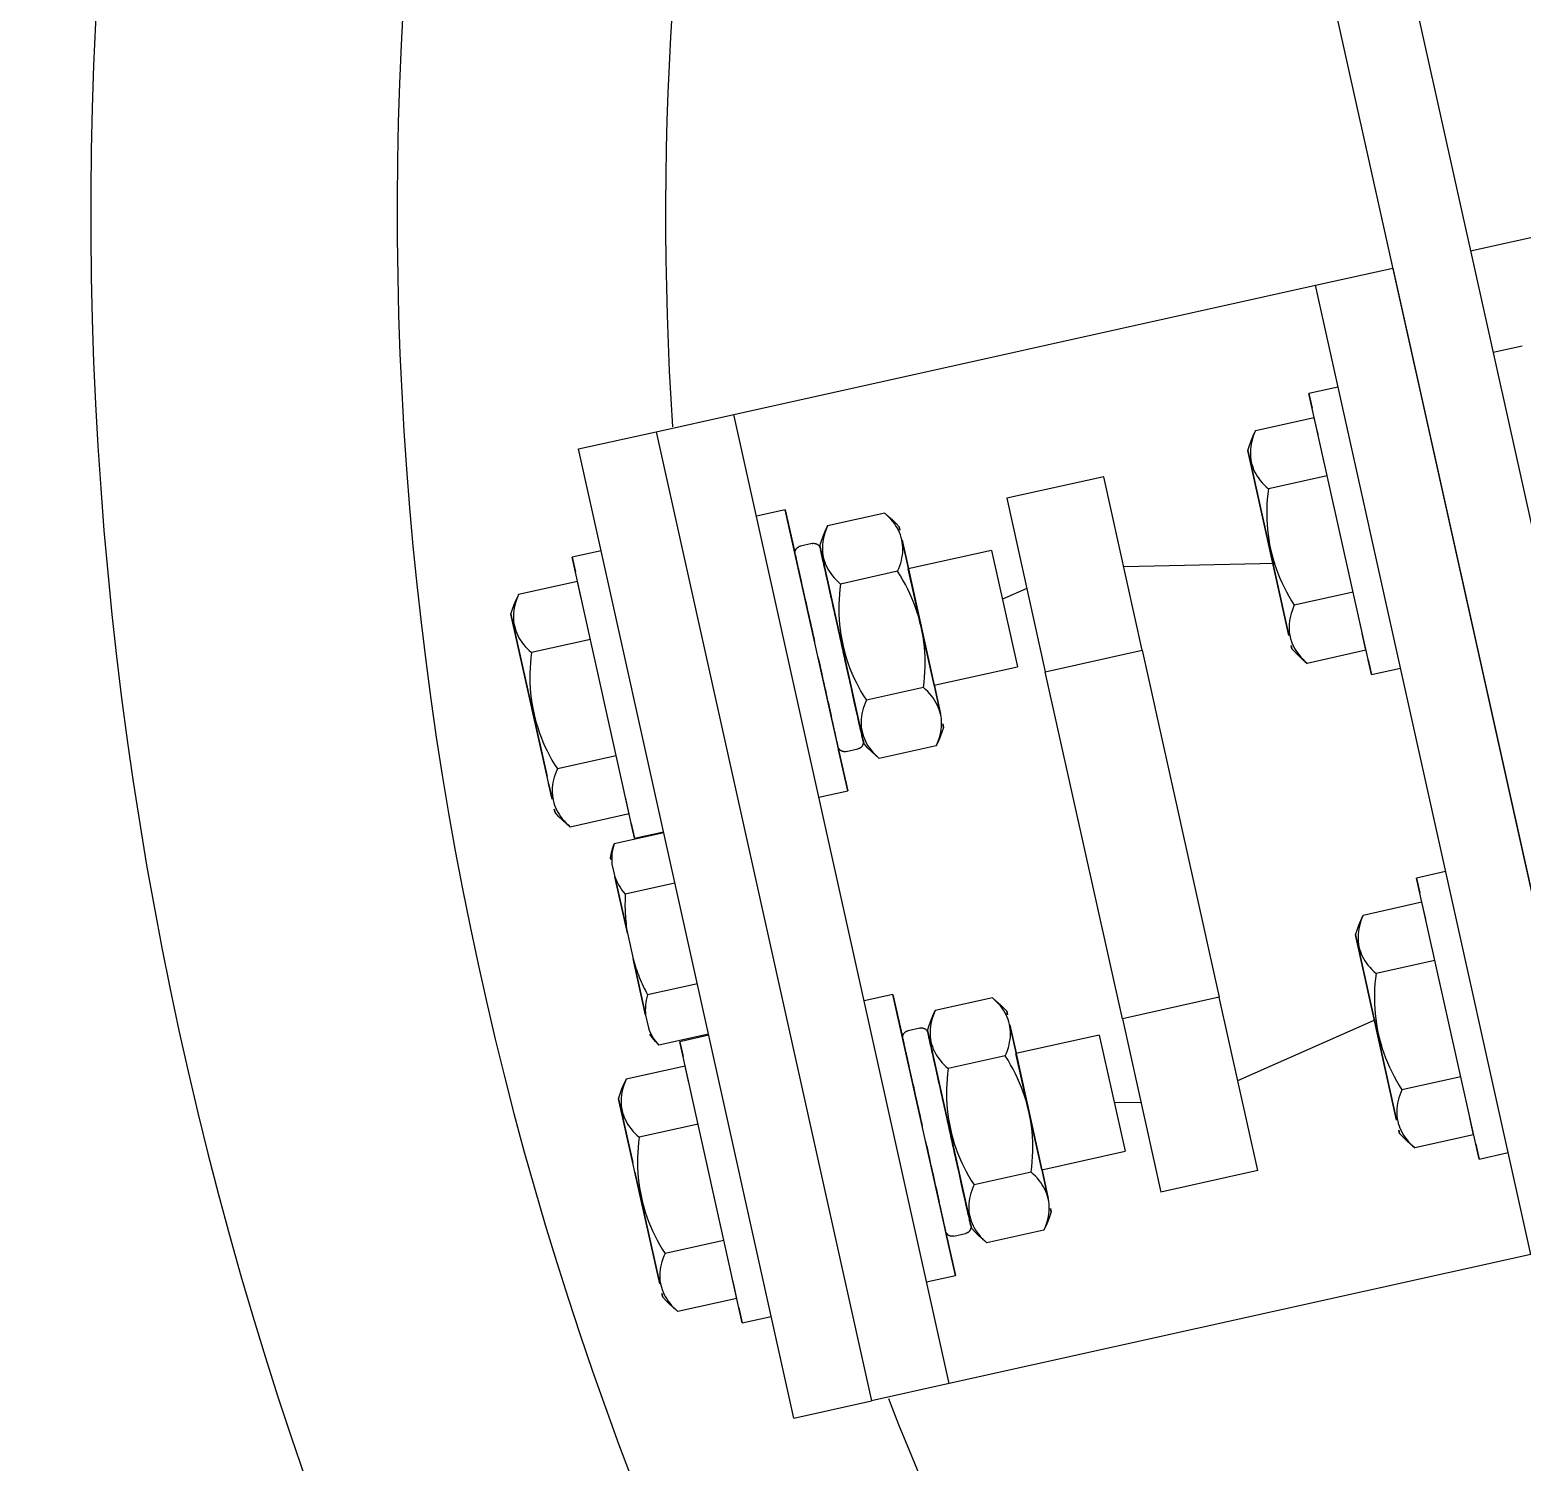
# Model space of a CAD drawing. Header units: millimetres. Extents: x -1534340 to 1713810, y -1348191 to 1114081.
# Drawn here: x 1308170.2 to 1308320.5, y -650463 to -650318.7 of the extents above; entities that cross this region are included whole.
import ezdxf

# ---------------------------------------------------------------- set-up
doc = ezdxf.new("R2010")
doc.units = ezdxf.units.MM
doc.header["$LTSCALE"] = 100
for name, color, linetype in [('ccu12-Manh', 8, 'Continuous'), ('KT-Kich thuoc', 9, 'Continuous'), ('SPE-MEP-Electric', 46, 'Continuous'), ('Xref_ST_MBDV Cot vach 30.7.2022$0$Xref_ST_MBDV Cot vach 30.7.2022|Xref_ST_MBDV Cot vach 30.7.2022|Xref_ST_MBDV Cot vach 30.7.2022|Xref_ST_MBDV Cot vach 30.7.2022|A-WALL-PATT', 251, 'Continuous')]:
    doc.layers.add(name, color=color, linetype=linetype)

# ---------------------------------------------------------------- blocks, each defined once
blk = doc.blocks.new('Xref_ST_MBDV Cot vach 30.7.2022$0$Tuong Vay01-flat-1')
at = {"layer": 'Xref_ST_MBDV Cot vach 30.7.2022$0$Xref_ST_MBDV Cot vach 30.7.2022|Xref_ST_MBDV Cot vach 30.7.2022|Xref_ST_MBDV Cot vach 30.7.2022|Xref_ST_MBDV Cot vach 30.7.2022|A-WALL-PATT'}
h = blk.add_hatch(dxfattribs=at)
h.set_pattern_fill('ACET-2D-VATLIEU04', color=256, scale=50, pattern_type=2)
h.set_pattern_definition([(50, (-11139561.84, -1407213.45), (-225.902474, 189.5546825), [37.5, -412.5]), (355, (-11139561.84, -1407213.45), (32.127212, 367.215716), [30, -330]), (100.4514, (-11139531.95, -1407216.06), (-341.231527, -62.944187), [31.870095, -350.571056]), (46.1842, (-11139561.84, -1407113.45), (-319.180497, 306.252097), [56.25, -618.75]), (96.6356, (-11139517.37, -1407120.34), (-516.995922, -60.144022), [47.805144, -525.8565]), (351.1842, (-11139561.84, -1407113.45), (84.740774, 546.39543), [45, -495]), (21, (-11139511.84, -1407138.45), (-105.680822, 275.3079534), [37.5, -412.5]), (326, (-11139511.84, -1407138.45), (206.128805, 305.59852), [30, -330]), (71.4514, (-11139486.97, -1407155.22), (-328.963765, 110.380101), [31.870095, -350.571056]), (37.5, (-11139561.84, -1407213.45), (-78.1345294, 101.8269012), [0, -326, 0, -335, 0, -331.25]), (7.5, (-11139561.84, -1407213.45), (-23.2793464, 176.824191), [0, -191, 0, -318.5, 0, -126.25]), (327.5, (-11139673.34, -1407213.45), (71.9444175, 112.9301145), [0, -125, 0, -390, 0, -517.5000003]), (317.5, (-11139723.34, -1407213.45), (158.0205496, 172.449169), [0, -162.5, 0, -259, 0, -367.5]), (45, (-11139561.84, -1407213.45), (-150.260191, 150.260191), []), (45, (-11139561.84, -1407152.2), (-150.260191, 150.260191), [])])
h.paths.add_polyline_path([(-82665.42, -118500.01), (-81837.42, -121132.03), (-80902.72, -123728.08), (-79862.88, -126283.84), (-78719.64, -128795.04), (-77474.9, -131257.52), (-76130.73, -133667.15), (-74689.38, -136019.95), (-73153.23, -138311.98), (-71524.86, -140539.43), (-69806.97, -142698.6), (-68002.42, -144785.88), (-66114.21, -146797.8), (-64145.5, -148731.01), (-62099.55, -150582.3), (-59979.78, -152348.57), (-57789.72, -154026.89), (-55533, -155614.47), (-53213.4, -157108.65), (-50834.77, -158506.95), (-48401.07, -159807.05), (-45916.36, -161006.78), (-43384.77, -162104.14), (-40810.51, -163097.3), (-38197.89, -163984.61), (-35551.23, -164764.6), (-32874.96, -165435.95), (-30173.53, -165997.57), (-27451.45, -166448.5), (-24701.85, -166789.32), (-4396.73, -168938.26), (36420.02, -167648.22), (41836.49, -160718.64), (12445.39, -24367.66), (8472.91, -9248.97), (-4718.71, -5521.4), (-10557.46, -9946.82), (-34021.19, -27848.25), (-39776.65, -32008.57), (-41248.86, -35293.77), (-45787.32, -38574.38), (-49368.49, -38942), (-57644.19, -44924.07), (-59844.65, -46601.45), (-61968.93, -48362.3), (-64019.6, -50208.35), (-65993.25, -52136.53), (-67886.59, -54143.62), (-69696.47, -56226.28), (-71419.87, -58381.05), (-73053.94, -60604.33), (-74595.93, -62892.43), (-76043.3, -65241.53), (-77393.62, -67647.73), (-78644.64, -70107.01), (-79794.3, -72615.29), (-80840.66, -75168.38), (-81782, -77762.03), (-82616.74, -80391.93), (-83343.48, -83053.69), (-83961.03, -85742.89), (-84468.35, -88455.04), (-84864.6, -91185.63), (-85149.11, -93930.12), (-85321.41, -96683.6), (-85381.3, -99529.51), (-85328.5, -102200.84), (-85163.21, -104955.39), (-84885.7, -107700.59), (-84496.43, -110432.19), (-83996.05, -113145.63), (-83385.37, -115836.4)], flags=16)
h.paths.add_polyline_path([(-83625.46, -118780.63), (-82785.21, -121451.59), (-81836.68, -124086.04), (-80781.46, -126679.6), (-79621.31, -129227.95), (-78358.15, -131726.85), (-76994.1, -134172.14), (-75531.43, -136559.73), (-73972.56, -138885.67), (-72320.1, -141146.07), (-70576.8, -143337.18), (-68745.55, -145455.33), (-66829.42, -147497.01), (-64831.58, -149458.82), (-62755.37, -151337.49), (-60604.25, -153129.89), (-58381.78, -154833.04), (-56091.69, -156444.1), (-53737.77, -157960.38), (-51323.96, -159379.37), (-48854.26, -160698.7), (-46332.79, -161916.18), (-43763.75, -163029.77), (-41151.42, -164037.62), (-38500.15, -164938.06), (-35814.34, -165729.58), (-33098.48, -166410.87), (-30357.09, -166980.79), (-27594.73, -167438.39), (-24815.99, -167782.83), (-4433.74, -169939.93), (36919.56, -168632.94), (42912.69, -160965.6), (13418.23, -24135.12), (9294.84, -8442.07), (-4925.94, -4423.69), (-11162.76, -9150.82), (-34617.48, -27045.38), (-40579.63, -31355.1), (-42051.84, -34640.3), (-46155.98, -37606.97), (-49737.15, -37974.59), (-58240.31, -44121.08), (-60467.12, -45818.54), (-62622.82, -47605.44), (-64703.82, -49478.79), (-66706.66, -51435.49), (-68628.01, -53472.27), (-70464.67, -55585.74), (-72213.56, -57772.38), (-73871.8, -60028.55), (-75436.6, -62350.49), (-76905.37, -64734.35), (-78275.67, -67176.14), (-79545.2, -69671.8), (-80711.86, -72217.17), (-81773.71, -74808.03), (-82728.97, -77440.05), (-83576.05, -80108.85), (-84313.55, -82809.98), (-84940.23, -85538.96), (-85455.06, -88291.23), (-85857.17, -91062.22), (-86145.89, -93847.3), (-86320.76, -96641.84), (-86381.51, -99528.87), (-86327.91, -102240.68), (-86160.19, -105035.66), (-85878.58, -107821.47), (-85483.55, -110593.48), (-84975.76, -113347.05), (-84356.06, -116077.62)])
blk = doc.blocks.new('A$C3D120D72')
for p, q in [((-462.44, 343.62), (-462.42, 2221.96)), ((-454.42, 2221.96), (-454.44, 343.62)), ((-454.42, 1931.96), (-454.42, 2031.96)), ((-446.42, 2031.96), (-386.42, 2031.96)), ((-446.42, 2031.96), (-446.42, 1931.96)), ((-386.42, 2031.96), (-378.39, 2031.96)), ((-386.42, 2031.96), (-386.42, 1931.96)), ((-378.39, 1931.96), (-378.39, 2031.96)), ((-370.39, 2031.96), (-378.39, 2031.96)), ((-370.39, 2031.96), (-370.39, 1931.96)), ((-443.42, 2021.46), (-446.42, 2021.46)), ((-443.42, 2021.46), (-446.42, 2021.46)), ((-443.42, 2019.93), (-443.42, 2021.46)), ((-443.42, 2021.46), (-443.42, 1992.46)), ((-443.42, 2019.93), (-443.42, 2021.46)), ((-443.42, 2021.46), (-443.42, 2019.93)), ((-386.42, 2021.46), (-389.39, 2021.46)), ((-389.39, 2017.21), (-389.39, 2021.46)), ((-389.39, 2021.46), (-389.39, 1992.46)), ((-386.42, 2021.46), (-389.39, 2021.46)), ((-389.39, 2017.21), (-389.39, 2021.46)), ((-389.39, 2021.46), (-389.39, 2017.21)), ((-367.39, 2021.46), (-370.39, 2021.46)), ((-367.39, 2021.46), (-370.39, 2021.46)), ((-367.39, 2019.93), (-367.39, 2021.46)), ((-367.39, 2021.46), (-367.39, 1992.46)), ((-367.39, 2019.93), (-367.39, 2021.46)), ((-367.39, 2021.46), (-367.39, 2019.93)), ((-443.42, 2018.96), (-437.35, 2018.96)), ((-443.42, 2018.96), (-443.42, 2017.21)), ((-399.09, 2018.95), (-393.2, 2018.95)), ((-367.39, 2018.95), (-361.32, 2018.95)), ((-367.39, 2018.95), (-367.39, 2017.21)), ((-436.2, 2017.24), (-436.17, 2017.19)), ((-421.42, 2017.75), (-411.42, 2017.75)), ((-421.42, 2017.75), (-421.42, 1999.86)), ((-411.42, 1999.86), (-411.42, 2017.75)), ((-400.21, 2017.31), (-399.94, 2017.75)), ((-400.21, 2016.95), (-400.21, 2017.31)), ((-400.21, 2017.31), (-400.21, 2016.95)), ((-400.21, 2016.95), (-400.21, 2017.31)), ((-400.21, 2017.31), (-400.21, 2016.95)), ((-392.05, 2017.24), (-392, 2017.16)), ((-390.09, 2017.56), (-391.31, 2017.56)), ((-360.17, 2017.24), (-360.14, 2017.19)), ((-436.17, 2017.19), (-436.17, 2016.85)), ((-436.17, 2016.85), (-436.17, 2017.19)), ((-436.17, 2017.19), (-436.17, 2016.85)), ((-436.17, 2016.85), (-436.17, 2017.19)), ((-436.17, 2015.82), (-436.17, 1996.72)), ((-436.17, 1996.72), (-436.17, 2015.82)), ((-436.17, 2015.82), (-436.17, 1996.72)), ((-436.17, 1996.72), (-436.17, 2015.82)), ((-400.21, 1998), (-400.21, 2015.92)), ((-400.21, 2015.92), (-400.21, 2013.01)), ((-400.21, 2013.01), (-400.21, 2015.92)), ((-400.21, 2015.92), (-400.21, 2013.01)), ((-392, 2017.16), (-392, 2016.82)), ((-392, 2016.82), (-392, 2017.16)), ((-392, 2017.16), (-392, 2016.82)), ((-392, 2016.82), (-392, 2017.16)), ((-392, 2015.8), (-392, 1996.75)), ((-392, 1996.75), (-392, 2015.8)), ((-392, 2015.8), (-392, 1996.75)), ((-392, 1996.75), (-392, 2015.8)), ((-360.14, 2017.19), (-360.14, 2016.84)), ((-360.14, 2016.84), (-360.14, 2017.19)), ((-360.14, 2017.19), (-360.14, 2016.84)), ((-360.14, 2016.84), (-360.14, 2017.19)), ((-360.14, 2015.82), (-360.14, 1996.72)), ((-360.14, 2004.31), (-360.14, 2015.82)), ((-360.14, 2015.82), (-360.14, 2004.31)), ((-360.14, 2004.31), (-360.14, 2015.82)), ((-443.42, 2012.96), (-437.35, 2012.96)), ((-400.19, 2012.96), (-408.79, 2012.96)), ((-408.79, 2000.96), (-408.79, 2012.96)), ((-400.19, 2012.96), (-400.19, 2000.96)), ((-399.09, 2012.96), (-393.2, 2012.96)), ((-367.39, 2012.96), (-361.32, 2012.96)), ((-421.42, 2008.46), (-436.38, 2005.47)), ((-408.79, 2007.93), (-411.42, 2008.46)), ((-360.14, 1996.72), (-360.14, 2003.32)), ((-360.14, 2003.32), (-360.14, 1996.72)), ((-360.14, 1996.72), (-360.14, 2003.32)), ((-443.42, 2000.96), (-437.35, 2000.96)), ((-408.79, 2000.96), (-400.19, 2000.96)), ((-400.21, 2000.91), (-400.21, 1998)), ((-400.21, 1998), (-400.21, 2000.91)), ((-400.21, 2000.91), (-400.21, 1998)), ((-399.09, 2000.96), (-393.2, 2000.96)), ((-367.39, 2000.96), (-361.32, 2000.96)), ((-421.42, 1999.86), (-411.42, 1999.86)), ((-421.42, 1964.06), (-421.42, 1999.86)), ((-411.42, 1999.86), (-411.42, 1964.06)), ((-443.42, 1996.7), (-443.42, 1994.96)), ((-436.17, 1996.72), (-436.43, 1996.28)), ((-400.21, 1996.61), (-400.21, 1996.96)), ((-400.21, 1996.96), (-400.21, 1996.61)), ((-400.21, 1996.61), (-400.21, 1996.96)), ((-400.21, 1996.96), (-400.21, 1996.61)), ((-392, 1996.75), (-392.26, 1996.3)), ((-391.31, 1996.36), (-390.09, 1996.36)), ((-389.39, 1992.46), (-389.39, 1996.7)), ((-389.39, 1992.46), (-389.39, 1996.7)), ((-389.39, 1996.7), (-389.39, 1992.46)), ((-367.39, 1996.7), (-367.39, 1994.96)), ((-360.14, 1996.72), (-360.4, 1996.28)), ((-443.42, 1994.96), (-437.35, 1994.96)), ((-399.09, 1994.96), (-393.2, 1994.96)), ((-367.39, 1994.96), (-361.32, 1994.96)), ((-443.42, 1992.46), (-443.42, 1993.98)), ((-443.42, 1992.46), (-443.42, 1993.98)), ((-443.42, 1993.98), (-443.42, 1992.46)), ((-367.39, 1992.46), (-367.39, 1993.98)), ((-367.39, 1992.46), (-367.39, 1993.98)), ((-367.39, 1993.98), (-367.39, 1992.46)), ((-446.42, 1992.46), (-443.42, 1992.46)), ((-446.42, 1992.46), (-443.42, 1992.46)), ((-389.39, 1992.46), (-386.42, 1992.46)), ((-389.39, 1992.46), (-386.42, 1992.46)), ((-370.39, 1992.46), (-367.39, 1992.46)), ((-370.39, 1992.46), (-367.39, 1992.46)), ((-370.39, 1992.35), (-365.26, 1992.35)), ((-364.61, 1989.09), (-364.61, 1990.41)), ((-364.61, 1989.09), (-364.61, 1983.28)), ((-364.61, 1983.28), (-364.61, 1989.09)), ((-370.39, 1987.15), (-365.26, 1987.15)), ((-364.61, 1980.64), (-364.61, 1983.28)), ((-364.61, 1980.64), (-364.61, 1974.82)), ((-364.61, 1974.82), (-364.61, 1980.64)), ((-370.39, 1976.76), (-365.26, 1976.76)), ((-364.61, 1973.5), (-364.61, 1974.82)), ((-364.61, 1973.02), (-364.61, 1972.86)), ((-364.61, 1972.86), (-364.61, 1973.02)), ((-443.42, 1971.46), (-446.42, 1971.46)), ((-443.42, 1971.46), (-446.42, 1971.46)), ((-443.42, 1969.93), (-443.42, 1971.46)), ((-443.42, 1971.46), (-443.42, 1942.46)), ((-443.42, 1969.93), (-443.42, 1971.46)), ((-443.42, 1971.46), (-443.42, 1969.93)), ((-386.42, 1971.46), (-389.39, 1971.46)), ((-389.39, 1967.21), (-389.39, 1971.46)), ((-389.39, 1971.46), (-389.39, 1942.46)), ((-386.42, 1971.46), (-389.39, 1971.46)), ((-389.39, 1967.21), (-389.39, 1971.46)), ((-389.39, 1971.46), (-389.39, 1967.21)), ((-370.39, 1971.56), (-365.26, 1971.56)), ((-367.39, 1971.46), (-370.39, 1971.46)), ((-367.39, 1971.46), (-370.39, 1971.46)), ((-367.39, 1969.93), (-367.39, 1971.46)), ((-367.39, 1971.46), (-367.39, 1942.46)), ((-367.39, 1969.93), (-367.39, 1971.46)), ((-367.39, 1971.46), (-367.39, 1969.93)), ((-443.42, 1968.96), (-437.35, 1968.96)), ((-443.42, 1968.96), (-443.42, 1967.21)), ((-400.21, 1967.31), (-399.94, 1967.75)), ((-399.09, 1968.95), (-393.2, 1968.95)), ((-367.39, 1968.95), (-361.32, 1968.95)), ((-367.39, 1968.95), (-367.39, 1967.21)), ((-436.2, 1967.24), (-436.17, 1967.19)), ((-436.17, 1967.19), (-436.17, 1966.85)), ((-436.17, 1966.85), (-436.17, 1967.19)), ((-436.17, 1967.19), (-436.17, 1966.85)), ((-436.17, 1966.85), (-436.17, 1967.19)), ((-400.21, 1966.95), (-400.21, 1967.31)), ((-400.21, 1967.31), (-400.21, 1966.95)), ((-400.21, 1966.95), (-400.21, 1967.31)), ((-400.21, 1967.31), (-400.21, 1966.95)), ((-392.05, 1967.24), (-392, 1967.16)), ((-392, 1967.16), (-392, 1966.82)), ((-392, 1966.82), (-392, 1967.16)), ((-392, 1967.16), (-392, 1966.82)), ((-392, 1966.82), (-392, 1967.16)), ((-390.09, 1967.56), (-391.31, 1967.56)), ((-360.17, 1967.24), (-360.14, 1967.19)), ((-360.14, 1967.19), (-360.14, 1966.84)), ((-360.14, 1966.84), (-360.14, 1967.19)), ((-360.14, 1967.19), (-360.14, 1966.84)), ((-360.14, 1966.84), (-360.14, 1967.19)), ((-436.17, 1965.82), (-436.17, 1946.72)), ((-436.17, 1946.72), (-436.17, 1965.82)), ((-436.17, 1965.82), (-436.17, 1946.72)), ((-436.17, 1946.72), (-436.17, 1965.82)), ((-400.21, 1948), (-400.21, 1965.92)), ((-400.21, 1965.92), (-400.21, 1963.01)), ((-400.21, 1963.01), (-400.21, 1965.92)), ((-400.21, 1965.92), (-400.21, 1963.01)), ((-392, 1965.8), (-392, 1946.75)), ((-392, 1946.75), (-392, 1965.8)), ((-392, 1965.8), (-392, 1946.75)), ((-392, 1946.75), (-392, 1965.8)), ((-360.14, 1965.82), (-360.14, 1946.72)), ((-360.14, 1964.2), (-360.14, 1965.82)), ((-360.14, 1965.82), (-360.14, 1964.2)), ((-360.14, 1964.2), (-360.14, 1965.82)), ((-421.42, 1964.06), (-421.42, 1946.16)), ((-411.42, 1964.06), (-421.42, 1964.06)), ((-411.42, 1946.16), (-411.42, 1964.06)), ((-360.14, 1946.72), (-360.14, 1963.48)), ((-360.14, 1963.48), (-360.14, 1946.72)), ((-360.14, 1946.72), (-360.14, 1963.48)), ((-443.42, 1962.96), (-437.35, 1962.96)), ((-400.19, 1962.96), (-408.79, 1962.96)), ((-408.79, 1950.96), (-408.79, 1962.96)), ((-400.19, 1962.96), (-400.19, 1950.96)), ((-399.09, 1962.96), (-393.2, 1962.96)), ((-367.39, 1962.96), (-361.32, 1962.96)), ((-436.37, 1958.45), (-421.42, 1955.46)), ((-411.42, 1955.46), (-408.79, 1955.98)), ((-443.42, 1950.96), (-437.35, 1950.96)), ((-408.79, 1950.96), (-400.19, 1950.96)), ((-400.21, 1950.91), (-400.21, 1948)), ((-400.21, 1948), (-400.21, 1950.91)), ((-400.21, 1950.91), (-400.21, 1948)), ((-399.09, 1950.96), (-393.2, 1950.96)), ((-367.39, 1950.96), (-361.32, 1950.96)), ((-443.42, 1946.7), (-443.42, 1944.96)), ((-436.17, 1946.72), (-436.43, 1946.28)), ((-400.21, 1946.61), (-400.21, 1946.96)), ((-400.21, 1946.96), (-400.21, 1946.61)), ((-400.21, 1946.61), (-400.21, 1946.96)), ((-400.21, 1946.96), (-400.21, 1946.61)), ((-392, 1946.75), (-392.26, 1946.3)), ((-389.39, 1942.46), (-389.39, 1946.7)), ((-389.39, 1942.46), (-389.39, 1946.7)), ((-389.39, 1946.7), (-389.39, 1942.46)), ((-367.39, 1946.7), (-367.39, 1944.96)), ((-360.14, 1946.72), (-360.4, 1946.28)), ((-421.42, 1946.16), (-411.42, 1946.16)), ((-391.31, 1946.36), (-390.09, 1946.36)), ((-443.42, 1944.96), (-437.35, 1944.96)), ((-443.42, 1942.46), (-443.42, 1943.98)), ((-443.42, 1942.46), (-443.42, 1943.98)), ((-443.42, 1943.98), (-443.42, 1942.46)), ((-399.09, 1944.96), (-393.2, 1944.96)), ((-367.39, 1944.96), (-361.32, 1944.96)), ((-367.39, 1942.46), (-367.39, 1943.98)), ((-367.39, 1942.46), (-367.39, 1943.98)), ((-367.39, 1943.98), (-367.39, 1942.46)), ((-465.42, 1942.46), (-462.42, 1942.46)), ((-465.42, 1942.46), (-462.42, 1942.46)), ((-446.42, 1942.46), (-443.42, 1942.46)), ((-446.42, 1942.46), (-443.42, 1942.46)), ((-389.39, 1942.46), (-386.42, 1942.46)), ((-389.39, 1942.46), (-386.42, 1942.46)), ((-370.39, 1942.46), (-367.39, 1942.46)), ((-370.39, 1942.46), (-367.39, 1942.46)), ((-462.42, 1931.96), (-533.42, 1931.96)), ((-446.42, 1931.96), (-454.42, 1931.96)), ((-386.42, 1931.96), (-446.42, 1931.96)), ((-378.39, 1931.96), (-386.42, 1931.96)), ((-370.39, 1931.96), (-378.39, 1931.96))]:
    blk.add_line(p, q)
at = {"flags": 128}
for points in [[(-437.35, 2018.96), (-437.04, 2018.55), (-436.74, 2018.12), (-436.46, 2017.69), (-436.2, 2017.24), (-436.17, 2017.19)], [(-400.21, 2017.31), (-399.94, 2017.75), (-399.66, 2018.18), (-399.36, 2018.6), (-399.09, 2018.95)], [(-393.2, 2018.95), (-392.89, 2018.54), (-392.59, 2018.12), (-392.31, 2017.69), (-392.05, 2017.24), (-392, 2017.16)], [(-361.32, 2018.95), (-361.01, 2018.54), (-360.71, 2018.12), (-360.43, 2017.69), (-360.17, 2017.24), (-360.14, 2017.19)], [(-391.99, 2016.88), (-391.99, 2016.9), (-391.99, 2016.93), (-391.99, 2016.96), (-391.98, 2016.98), (-391.98, 2017.01), (-391.97, 2017.04), (-391.96, 2017.06), (-391.96, 2017.09), (-391.95, 2017.12), (-391.94, 2017.14), (-391.93, 2017.17), (-391.91, 2017.19), (-391.9, 2017.21), (-391.89, 2017.24), (-391.87, 2017.26), (-391.86, 2017.28), (-391.84, 2017.3), (-391.82, 2017.33), (-391.8, 2017.35), (-391.78, 2017.36), (-391.76, 2017.38), (-391.74, 2017.4), (-391.72, 2017.42), (-391.7, 2017.43), (-391.68, 2017.45), (-391.65, 2017.46), (-391.63, 2017.48), (-391.61, 2017.49), (-391.58, 2017.5), (-391.56, 2017.51), (-391.53, 2017.52), (-391.5, 2017.53), (-391.48, 2017.54), (-391.45, 2017.54), (-391.42, 2017.55), (-391.4, 2017.55), (-391.37, 2017.55), (-391.34, 2017.56), (-391.32, 2017.56), (-391.31, 2017.56)], [(-391.99, 2016.96), (-391.98, 2016.98), (-391.98, 2017.01), (-391.97, 2017.04), (-391.96, 2017.06), (-391.96, 2017.09), (-391.95, 2017.12), (-391.94, 2017.14), (-391.93, 2017.17), (-391.91, 2017.19), (-391.9, 2017.21), (-391.89, 2017.24), (-391.87, 2017.26), (-391.86, 2017.28), (-391.84, 2017.3), (-391.82, 2017.33), (-391.8, 2017.35), (-391.78, 2017.36), (-391.76, 2017.38), (-391.74, 2017.4), (-391.72, 2017.42), (-391.7, 2017.43), (-391.68, 2017.45), (-391.65, 2017.46), (-391.63, 2017.48), (-391.61, 2017.49), (-391.58, 2017.5), (-391.56, 2017.51), (-391.53, 2017.52), (-391.5, 2017.53), (-391.48, 2017.54), (-391.45, 2017.54), (-391.42, 2017.55), (-391.4, 2017.55), (-391.37, 2017.55)], [(-390.09, 2017.56), (-390.06, 2017.56), (-390.03, 2017.56), (-390.01, 2017.55), (-389.98, 2017.55), (-389.95, 2017.54), (-389.92, 2017.54), (-389.9, 2017.53), (-389.87, 2017.52), (-389.84, 2017.51), (-389.82, 2017.5), (-389.79, 2017.49), (-389.77, 2017.48), (-389.74, 2017.47), (-389.72, 2017.45), (-389.69, 2017.44), (-389.67, 2017.42), (-389.65, 2017.4), (-389.63, 2017.38), (-389.61, 2017.37), (-389.59, 2017.35), (-389.57, 2017.33), (-389.55, 2017.3), (-389.53, 2017.28), (-389.52, 2017.26), (-389.5, 2017.24), (-389.49, 2017.21), (-389.47, 2017.19), (-389.46, 2017.16), (-389.45, 2017.14), (-389.44, 2017.11), (-389.43, 2017.09), (-389.42, 2017.06), (-389.41, 2017.03), (-389.41, 2017.01), (-389.4, 2016.98), (-389.4, 2016.95), (-389.39, 2016.92), (-389.39, 2016.89), (-389.39, 2016.87)], [(-389.84, 2017.51), (-389.82, 2017.5), (-389.79, 2017.49), (-389.77, 2017.48), (-389.74, 2017.47), (-389.72, 2017.45), (-389.69, 2017.44), (-389.67, 2017.42), (-389.65, 2017.4), (-389.63, 2017.38), (-389.61, 2017.37), (-389.59, 2017.35), (-389.57, 2017.33), (-389.55, 2017.3), (-389.53, 2017.28), (-389.52, 2017.26), (-389.5, 2017.24), (-389.49, 2017.21), (-389.47, 2017.19), (-389.46, 2017.16), (-389.45, 2017.14)], [(-391.99, 2016.88), (-391.99, 2016.87), (-391.99, 2016.84), (-391.99, 2016.8), (-391.99, 2016.75), (-391.99, 2016.68), (-391.99, 2016.59), (-391.99, 2016.49), (-391.99, 2016.37), (-391.99, 2016.24), (-391.99, 2016.09), (-391.99, 2015.93), (-391.99, 2015.75), (-391.99, 2015.56), (-391.99, 2015.36), (-391.99, 2015.14), (-391.99, 2014.91), (-391.99, 2014.67), (-391.99, 2014.41), (-391.99, 2014.15), (-391.99, 2013.87), (-391.99, 2013.58), (-391.99, 2013.28), (-391.99, 2012.97), (-391.99, 2012.65), (-391.99, 2012.32), (-391.99, 2011.98), (-391.99, 2011.63), (-391.99, 2011.28), (-391.99, 2010.92), (-391.99, 2010.55), (-391.99, 2010.18), (-391.99, 2009.8), (-391.99, 2009.42), (-391.99, 2009.03), (-391.99, 2008.64), (-391.99, 2008.25), (-391.99, 2007.86), (-391.99, 2007.46), (-391.99, 2007.06), (-391.99, 2006.67), (-391.99, 2006.27), (-391.99, 2005.88), (-391.99, 2005.48), (-391.99, 2005.09), (-391.99, 2004.7), (-391.99, 2004.32), (-391.99, 2003.94), (-391.99, 2003.56), (-391.99, 2003.19), (-391.99, 2002.83), (-391.99, 2002.47), (-391.99, 2002.12), (-391.99, 2001.78), (-391.99, 2001.45), (-391.99, 2001.12), (-391.99, 2000.8), (-391.99, 2000.5), (-391.99, 2000.2), (-391.99, 1999.92), (-391.99, 1999.64), (-391.99, 1999.38), (-391.99, 1999.13), (-391.99, 1998.89), (-391.99, 1998.67), (-391.99, 1998.46), (-391.99, 1998.26), (-391.99, 1998.08), (-391.99, 1997.91), (-391.99, 1997.75), (-391.99, 1997.61), (-391.99, 1997.49), (-391.99, 1997.38), (-391.99, 1997.28), (-391.99, 1997.2), (-391.99, 1997.14), (-391.99, 1997.09), (-391.99, 1997.06), (-391.99, 1997.04)], [(-391.99, 2008.82), (-391.99, 2009.21), (-391.99, 2009.6), (-391.99, 2009.98), (-391.99, 2010.35), (-391.99, 2010.72), (-391.99, 2011.08), (-391.99, 2011.44), (-391.99, 2011.79), (-391.99, 2012.13), (-391.99, 2012.47), (-391.99, 2012.79), (-391.99, 2013.11), (-391.99, 2013.42), (-391.99, 2013.71), (-391.99, 2014), (-391.99, 2014.27), (-391.99, 2014.53), (-391.99, 2014.78), (-391.99, 2015.02), (-391.99, 2015.24), (-391.99, 2015.46), (-391.99, 2015.65), (-391.99, 2015.84), (-391.99, 2016.01), (-391.99, 2016.16), (-391.99, 2016.3), (-391.99, 2016.43), (-391.99, 2016.54), (-391.99, 2016.63), (-391.99, 2016.71), (-391.99, 2016.78), (-391.99, 2016.82), (-391.99, 2016.86), (-391.99, 2016.87)], [(-391.99, 2015.93), (-391.99, 2015.75), (-391.99, 2015.56), (-391.99, 2015.36), (-391.99, 2015.14), (-391.99, 2014.91), (-391.99, 2014.67), (-391.99, 2014.41), (-391.99, 2014.15), (-391.99, 2013.87), (-391.99, 2013.58), (-391.99, 2013.28), (-391.99, 2012.97), (-391.99, 2012.65), (-391.99, 2012.32), (-391.99, 2011.98), (-391.99, 2011.63), (-391.99, 2011.28), (-391.99, 2010.92), (-391.99, 2010.55), (-391.99, 2010.18), (-391.99, 2009.8), (-391.99, 2009.42), (-391.99, 2009.03)], [(-391.99, 2008.82), (-391.99, 2009.21), (-391.99, 2009.6), (-391.99, 2009.98), (-391.99, 2010.35), (-391.99, 2010.72), (-391.99, 2011.08), (-391.99, 2011.44), (-391.99, 2011.79), (-391.99, 2012.13), (-391.99, 2012.47), (-391.99, 2012.79), (-391.99, 2013.11), (-391.99, 2013.42), (-391.99, 2013.71), (-391.99, 2014), (-391.99, 2014.27), (-391.99, 2014.53), (-391.99, 2014.78), (-391.99, 2015.02), (-391.99, 2015.24), (-391.99, 2015.46), (-391.99, 2015.65), (-391.99, 2015.84)], [(-389.39, 2009.21), (-389.39, 2009.59), (-389.39, 2009.97), (-389.39, 2010.35), (-389.39, 2010.71), (-389.39, 2011.08), (-389.39, 2011.43), (-389.39, 2011.78), (-389.39, 2012.13), (-389.39, 2012.46), (-389.39, 2012.78), (-389.39, 2013.1), (-389.39, 2013.41), (-389.39, 2013.7), (-389.39, 2013.99), (-389.39, 2014.26), (-389.39, 2014.52), (-389.39, 2014.77), (-389.39, 2015.01), (-389.39, 2015.23), (-389.39, 2015.44), (-389.39, 2015.64), (-389.39, 2015.82), (-389.39, 2015.99), (-389.39, 2016.15), (-389.39, 2016.29), (-389.39, 2016.41), (-389.39, 2016.52), (-389.39, 2016.62), (-389.39, 2016.7), (-389.39, 2016.76), (-389.39, 2016.81), (-389.39, 2016.84), (-389.39, 2016.86)], [(-389.39, 2007.64), (-389.39, 2008.04), (-389.39, 2008.43), (-389.39, 2008.82), (-389.39, 2009.21)], [(-391.99, 2005.88), (-391.99, 2005.48), (-391.99, 2005.09), (-391.99, 2004.7), (-391.99, 2004.32), (-391.99, 2003.94), (-391.99, 2003.56), (-391.99, 2003.19), (-391.99, 2002.83), (-391.99, 2002.47), (-391.99, 2002.12), (-391.99, 2001.78), (-391.99, 2001.45), (-391.99, 2001.12), (-391.99, 2000.8), (-391.99, 2000.5), (-391.99, 2000.2), (-391.99, 1999.92), (-391.99, 1999.64), (-391.99, 1999.38), (-391.99, 1999.13), (-391.99, 1998.89)], [(-391.99, 1999), (-391.99, 1999.25), (-391.99, 1999.5), (-391.99, 1999.77), (-391.99, 2000.05), (-391.99, 2000.34), (-391.99, 2000.64), (-391.99, 2000.95), (-391.99, 2001.27), (-391.99, 2001.6), (-391.99, 2001.94), (-391.99, 2002.28), (-391.99, 2002.64), (-391.99, 2003), (-391.99, 2003.36), (-391.99, 2003.74), (-391.99, 2004.11), (-391.99, 2004.5), (-391.99, 2004.88), (-391.99, 2005.27), (-391.99, 2005.66)], [(-391.99, 1999), (-391.99, 1999.25), (-391.99, 1999.5), (-391.99, 1999.77), (-391.99, 2000.05), (-391.99, 2000.34), (-391.99, 2000.64), (-391.99, 2000.95), (-391.99, 2001.27), (-391.99, 2001.6), (-391.99, 2001.94), (-391.99, 2002.28), (-391.99, 2002.64), (-391.99, 2003), (-391.99, 2003.36), (-391.99, 2003.74), (-391.99, 2004.11), (-391.99, 2004.5), (-391.99, 2004.88), (-391.99, 2005.27), (-391.99, 2005.66)], [(-389.39, 1997.06), (-389.39, 1997.09), (-389.39, 1997.13), (-389.39, 1997.18), (-389.39, 1997.25), (-389.39, 1997.34), (-389.39, 1997.44), (-389.39, 1997.56), (-389.39, 1997.69), (-389.39, 1997.84), (-389.39, 1998), (-389.39, 1998.17), (-389.39, 1998.36), (-389.39, 1998.57), (-389.39, 1998.79), (-389.39, 1999.02), (-389.39, 1999.26), (-389.39, 1999.51), (-389.39, 1999.78), (-389.39, 2000.06), (-389.39, 2000.35), (-389.39, 2000.65), (-389.39, 2000.96), (-389.39, 2001.28), (-389.39, 2001.61), (-389.39, 2001.94), (-389.39, 2002.29), (-389.39, 2002.64), (-389.39, 2003), (-389.39, 2003.37), (-389.39, 2003.74), (-389.39, 2004.12), (-389.39, 2004.5), (-389.39, 2004.89), (-389.39, 2005.27), (-389.39, 2005.67), (-389.39, 2006.06)], [(-391.99, 1997.04), (-391.99, 1997.05), (-391.99, 1997.07), (-391.99, 1997.11), (-391.99, 1997.17), (-391.99, 1997.24), (-391.99, 1997.32), (-391.99, 1997.43), (-391.99, 1997.54), (-391.99, 1997.68), (-391.99, 1997.82), (-391.99, 1997.98)], [(-391.99, 1997.91), (-391.99, 1997.75), (-391.99, 1997.61), (-391.99, 1997.49), (-391.99, 1997.38), (-391.99, 1997.28), (-391.99, 1997.2), (-391.99, 1997.14), (-391.99, 1997.09), (-391.99, 1997.06), (-391.99, 1997.04)], [(-391.99, 1997.04), (-391.99, 1997.05), (-391.99, 1997.07), (-391.99, 1997.11), (-391.99, 1997.17), (-391.99, 1997.24), (-391.99, 1997.32), (-391.99, 1997.43), (-391.99, 1997.54), (-391.99, 1997.68), (-391.99, 1997.82)], [(-436.17, 1996.72), (-436.43, 1996.28), (-436.71, 1995.84), (-437.01, 1995.42), (-437.32, 1995.01), (-437.35, 1994.96)], [(-399.09, 1994.96), (-399.4, 1995.37), (-399.7, 1995.79), (-399.98, 1996.23), (-400.21, 1996.61)], [(-392, 1996.75), (-392.26, 1996.3), (-392.54, 1995.87), (-392.83, 1995.44), (-393.14, 1995.03), (-393.2, 1994.96)], [(-391.31, 1996.36), (-391.34, 1996.36), (-391.36, 1996.36), (-391.39, 1996.36), (-391.42, 1996.37), (-391.44, 1996.37), (-391.47, 1996.38), (-391.5, 1996.38), (-391.52, 1996.39), (-391.55, 1996.4), (-391.57, 1996.41), (-391.6, 1996.42), (-391.62, 1996.43), (-391.65, 1996.45), (-391.67, 1996.46), (-391.69, 1996.48), (-391.72, 1996.49), (-391.74, 1996.51), (-391.76, 1996.53), (-391.78, 1996.55), (-391.8, 1996.56), (-391.82, 1996.58), (-391.83, 1996.6), (-391.85, 1996.63), (-391.87, 1996.65), (-391.88, 1996.67), (-391.9, 1996.69), (-391.91, 1996.72), (-391.92, 1996.74), (-391.93, 1996.77), (-391.94, 1996.79), (-391.95, 1996.82), (-391.96, 1996.84), (-391.97, 1996.87), (-391.98, 1996.9), (-391.98, 1996.92), (-391.98, 1996.95), (-391.99, 1996.98), (-391.99, 1997), (-391.99, 1997.03), (-391.99, 1997.04)], [(-391.57, 1996.41), (-391.6, 1996.42), (-391.62, 1996.43), (-391.65, 1996.45), (-391.67, 1996.46), (-391.69, 1996.48), (-391.72, 1996.49), (-391.74, 1996.51), (-391.76, 1996.53), (-391.78, 1996.55), (-391.8, 1996.56), (-391.82, 1996.58), (-391.83, 1996.6), (-391.85, 1996.63), (-391.87, 1996.65), (-391.88, 1996.67), (-391.9, 1996.69), (-391.91, 1996.72), (-391.92, 1996.74), (-391.93, 1996.77), (-391.94, 1996.79), (-391.95, 1996.82), (-391.96, 1996.84), (-391.97, 1996.87), (-391.98, 1996.9), (-391.98, 1996.92), (-391.98, 1996.95), (-391.99, 1996.98), (-391.99, 1997), (-391.99, 1997.03), (-391.99, 1997.04)], [(-389.39, 1997.03), (-389.39, 1997), (-389.4, 1996.97), (-389.4, 1996.94), (-389.4, 1996.92), (-389.41, 1996.89), (-389.42, 1996.86), (-389.43, 1996.84), (-389.44, 1996.81), (-389.45, 1996.78), (-389.46, 1996.76), (-389.47, 1996.73), (-389.48, 1996.71), (-389.5, 1996.68), (-389.51, 1996.66), (-389.53, 1996.64), (-389.55, 1996.62), (-389.56, 1996.6), (-389.58, 1996.57), (-389.6, 1996.55), (-389.62, 1996.54), (-389.64, 1996.52), (-389.67, 1996.5), (-389.69, 1996.48), (-389.71, 1996.47), (-389.74, 1996.45), (-389.76, 1996.44), (-389.78, 1996.43), (-389.81, 1996.42), (-389.84, 1996.4), (-389.86, 1996.4), (-389.89, 1996.39), (-389.92, 1996.38), (-389.94, 1996.37), (-389.97, 1996.37), (-390, 1996.36), (-390.03, 1996.36), (-390.05, 1996.36), (-390.08, 1996.36), (-390.09, 1996.36)], [(-389.5, 1996.68), (-389.51, 1996.66), (-389.53, 1996.64), (-389.55, 1996.62), (-389.56, 1996.6), (-389.58, 1996.57), (-389.6, 1996.55), (-389.62, 1996.54), (-389.64, 1996.52), (-389.67, 1996.5), (-389.69, 1996.48), (-389.71, 1996.47), (-389.74, 1996.45), (-389.76, 1996.44), (-389.78, 1996.43), (-389.81, 1996.42), (-389.84, 1996.4), (-389.86, 1996.4), (-389.89, 1996.39), (-389.92, 1996.38), (-389.94, 1996.37), (-389.97, 1996.37), (-390, 1996.36), (-390.03, 1996.36)], [(-360.14, 1996.72), (-360.4, 1996.28), (-360.68, 1995.84), (-360.97, 1995.42), (-361.28, 1995.01), (-361.32, 1994.96)], [(-365.26, 1992.35), (-365.01, 1991.9), (-364.78, 1991.44), (-364.61, 1991.05)], [(-364.61, 1972.86), (-364.82, 1972.39), (-365.05, 1971.93), (-365.26, 1971.56)], [(-437.35, 1968.96), (-437.04, 1968.55), (-436.74, 1968.12), (-436.46, 1967.69), (-436.2, 1967.24), (-436.17, 1967.19)], [(-400.21, 1967.31), (-399.94, 1967.75), (-399.66, 1968.18), (-399.36, 1968.6), (-399.09, 1968.95)], [(-393.2, 1968.95), (-392.89, 1968.54), (-392.59, 1968.12), (-392.31, 1967.69), (-392.05, 1967.24), (-392, 1967.16)], [(-361.32, 1968.95), (-361.01, 1968.54), (-360.71, 1968.12), (-360.43, 1967.69), (-360.17, 1967.24), (-360.14, 1967.19)], [(-391.99, 1966.88), (-391.99, 1966.9), (-391.99, 1966.93), (-391.99, 1966.96), (-391.98, 1966.98), (-391.98, 1967.01), (-391.97, 1967.04), (-391.96, 1967.06), (-391.96, 1967.09), (-391.95, 1967.12), (-391.94, 1967.14), (-391.93, 1967.17), (-391.91, 1967.19), (-391.9, 1967.21), (-391.89, 1967.24), (-391.87, 1967.26), (-391.86, 1967.28), (-391.84, 1967.3), (-391.82, 1967.33), (-391.8, 1967.35), (-391.78, 1967.36), (-391.76, 1967.38), (-391.74, 1967.4), (-391.72, 1967.42), (-391.7, 1967.43), (-391.68, 1967.45), (-391.65, 1967.46), (-391.63, 1967.48), (-391.61, 1967.49), (-391.58, 1967.5), (-391.56, 1967.51), (-391.53, 1967.52), (-391.5, 1967.53), (-391.48, 1967.54), (-391.45, 1967.54), (-391.42, 1967.55), (-391.4, 1967.55), (-391.37, 1967.55), (-391.34, 1967.56), (-391.32, 1967.56), (-391.31, 1967.56)], [(-391.99, 1966.96), (-391.98, 1966.98), (-391.98, 1967.01), (-391.97, 1967.04), (-391.96, 1967.06), (-391.96, 1967.09), (-391.95, 1967.12), (-391.94, 1967.14), (-391.93, 1967.17), (-391.91, 1967.19), (-391.9, 1967.21), (-391.89, 1967.24), (-391.87, 1967.26), (-391.86, 1967.28), (-391.84, 1967.3), (-391.82, 1967.33), (-391.8, 1967.35), (-391.78, 1967.36), (-391.76, 1967.38), (-391.74, 1967.4), (-391.72, 1967.42), (-391.7, 1967.43), (-391.68, 1967.45), (-391.65, 1967.46), (-391.63, 1967.48), (-391.61, 1967.49), (-391.58, 1967.5), (-391.56, 1967.51), (-391.53, 1967.52), (-391.5, 1967.53), (-391.48, 1967.54), (-391.45, 1967.54), (-391.42, 1967.55), (-391.4, 1967.55), (-391.37, 1967.55)], [(-391.99, 1966.88), (-391.99, 1966.87), (-391.99, 1966.84), (-391.99, 1966.8), (-391.99, 1966.75), (-391.99, 1966.68), (-391.99, 1966.59), (-391.99, 1966.49), (-391.99, 1966.37), (-391.99, 1966.24), (-391.99, 1966.09), (-391.99, 1965.93), (-391.99, 1965.75), (-391.99, 1965.56), (-391.99, 1965.36), (-391.99, 1965.14), (-391.99, 1964.91), (-391.99, 1964.67), (-391.99, 1964.41), (-391.99, 1964.15), (-391.99, 1963.87), (-391.99, 1963.58), (-391.99, 1963.28), (-391.99, 1962.97), (-391.99, 1962.65), (-391.99, 1962.32), (-391.99, 1961.98), (-391.99, 1961.63), (-391.99, 1961.28), (-391.99, 1960.92), (-391.99, 1960.55), (-391.99, 1960.18), (-391.99, 1959.8), (-391.99, 1959.42), (-391.99, 1959.03), (-391.99, 1958.64), (-391.99, 1958.25), (-391.99, 1957.86), (-391.99, 1957.46), (-391.99, 1957.06), (-391.99, 1956.67), (-391.99, 1956.27), (-391.99, 1955.88), (-391.99, 1955.48), (-391.99, 1955.09), (-391.99, 1954.7), (-391.99, 1954.32), (-391.99, 1953.94), (-391.99, 1953.56), (-391.99, 1953.19), (-391.99, 1952.83), (-391.99, 1952.47), (-391.99, 1952.12), (-391.99, 1951.78), (-391.99, 1951.45), (-391.99, 1951.12), (-391.99, 1950.8), (-391.99, 1950.5), (-391.99, 1950.2), (-391.99, 1949.92), (-391.99, 1949.64), (-391.99, 1949.38), (-391.99, 1949.13), (-391.99, 1948.89), (-391.99, 1948.67), (-391.99, 1948.46), (-391.99, 1948.26), (-391.99, 1948.08), (-391.99, 1947.91), (-391.99, 1947.75), (-391.99, 1947.61), (-391.99, 1947.49), (-391.99, 1947.38), (-391.99, 1947.28), (-391.99, 1947.2), (-391.99, 1947.14), (-391.99, 1947.09), (-391.99, 1947.06), (-391.99, 1947.04)], [(-391.99, 1958.82), (-391.99, 1959.21), (-391.99, 1959.6), (-391.99, 1959.98), (-391.99, 1960.35), (-391.99, 1960.72), (-391.99, 1961.08), (-391.99, 1961.44), (-391.99, 1961.79), (-391.99, 1962.13), (-391.99, 1962.47), (-391.99, 1962.79), (-391.99, 1963.11), (-391.99, 1963.42), (-391.99, 1963.71), (-391.99, 1964), (-391.99, 1964.27), (-391.99, 1964.53), (-391.99, 1964.78), (-391.99, 1965.02), (-391.99, 1965.24), (-391.99, 1965.46), (-391.99, 1965.65), (-391.99, 1965.84), (-391.99, 1966.01), (-391.99, 1966.16), (-391.99, 1966.3), (-391.99, 1966.43), (-391.99, 1966.54), (-391.99, 1966.63), (-391.99, 1966.71), (-391.99, 1966.78), (-391.99, 1966.82), (-391.99, 1966.86), (-391.99, 1966.87)], [(-390.09, 1967.56), (-390.06, 1967.56), (-390.03, 1967.56), (-390.01, 1967.55), (-389.98, 1967.55), (-389.95, 1967.54), (-389.92, 1967.54), (-389.9, 1967.53), (-389.87, 1967.52), (-389.84, 1967.51), (-389.82, 1967.5), (-389.79, 1967.49), (-389.77, 1967.48), (-389.74, 1967.47), (-389.72, 1967.45), (-389.7, 1967.44), (-389.67, 1967.42), (-389.65, 1967.4), (-389.63, 1967.38), (-389.61, 1967.37), (-389.59, 1967.35), (-389.57, 1967.33), (-389.55, 1967.3), (-389.53, 1967.28), (-389.52, 1967.26), (-389.5, 1967.24), (-389.49, 1967.21), (-389.47, 1967.19), (-389.46, 1967.16), (-389.45, 1967.14), (-389.44, 1967.11), (-389.43, 1967.09), (-389.42, 1967.06), (-389.41, 1967.03), (-389.41, 1967.01), (-389.4, 1966.98), (-389.4, 1966.95), (-389.39, 1966.92), (-389.39, 1966.89), (-389.39, 1966.87)], [(-389.84, 1967.51), (-389.82, 1967.5), (-389.79, 1967.49), (-389.77, 1967.48), (-389.74, 1967.47), (-389.72, 1967.45), (-389.7, 1967.44), (-389.67, 1967.42), (-389.65, 1967.4), (-389.63, 1967.38), (-389.61, 1967.37), (-389.59, 1967.35), (-389.57, 1967.33), (-389.55, 1967.3), (-389.53, 1967.28), (-389.52, 1967.26), (-389.5, 1967.24), (-389.49, 1967.21), (-389.47, 1967.19), (-389.46, 1967.16), (-389.45, 1967.14)], [(-389.39, 1957.64), (-389.39, 1958.04), (-389.39, 1958.43), (-389.39, 1958.82), (-389.39, 1959.21), (-389.39, 1959.59), (-389.39, 1959.97), (-389.39, 1960.35), (-389.39, 1960.71), (-389.39, 1961.08), (-389.39, 1961.43), (-389.39, 1961.78), (-389.39, 1962.13), (-389.39, 1962.46), (-389.39, 1962.78), (-389.39, 1963.1), (-389.39, 1963.41), (-389.39, 1963.7), (-389.39, 1963.99), (-389.39, 1964.26), (-389.39, 1964.52), (-389.39, 1964.77), (-389.39, 1965.01), (-389.39, 1965.23), (-389.39, 1965.44), (-389.39, 1965.64), (-389.39, 1965.82), (-389.39, 1965.99), (-389.39, 1966.15), (-389.39, 1966.29), (-389.39, 1966.41), (-389.39, 1966.52), (-389.39, 1966.62), (-389.39, 1966.7), (-389.39, 1966.76), (-389.39, 1966.81), (-389.39, 1966.84), (-389.39, 1966.86)], [(-391.99, 1965.93), (-391.99, 1965.75), (-391.99, 1965.56), (-391.99, 1965.36), (-391.99, 1965.14), (-391.99, 1964.91), (-391.99, 1964.67), (-391.99, 1964.41), (-391.99, 1964.15), (-391.99, 1963.87), (-391.99, 1963.58), (-391.99, 1963.28), (-391.99, 1962.97), (-391.99, 1962.65), (-391.99, 1962.32), (-391.99, 1961.98), (-391.99, 1961.63), (-391.99, 1961.28), (-391.99, 1960.92), (-391.99, 1960.55), (-391.99, 1960.18), (-391.99, 1959.8), (-391.99, 1959.42), (-391.99, 1959.03)], [(-391.99, 1958.82), (-391.99, 1959.21), (-391.99, 1959.6), (-391.99, 1959.98), (-391.99, 1960.35), (-391.99, 1960.72), (-391.99, 1961.08), (-391.99, 1961.44), (-391.99, 1961.79), (-391.99, 1962.13), (-391.99, 1962.47), (-391.99, 1962.79), (-391.99, 1963.11), (-391.99, 1963.42), (-391.99, 1963.71), (-391.99, 1964), (-391.99, 1964.27), (-391.99, 1964.53), (-391.99, 1964.78), (-391.99, 1965.02), (-391.99, 1965.24), (-391.99, 1965.46), (-391.99, 1965.65), (-391.99, 1965.84)], [(-391.99, 1955.88), (-391.99, 1955.48), (-391.99, 1955.09), (-391.99, 1954.7), (-391.99, 1954.32), (-391.99, 1953.94), (-391.99, 1953.56), (-391.99, 1953.19), (-391.99, 1952.83), (-391.99, 1952.47), (-391.99, 1952.12), (-391.99, 1951.78), (-391.99, 1951.45), (-391.99, 1951.12), (-391.99, 1950.8), (-391.99, 1950.5), (-391.99, 1950.2), (-391.99, 1949.92), (-391.99, 1949.64), (-391.99, 1949.38), (-391.99, 1949.13), (-391.99, 1948.89)], [(-391.99, 1949), (-391.99, 1949.25), (-391.99, 1949.5), (-391.99, 1949.77), (-391.99, 1950.05), (-391.99, 1950.34), (-391.99, 1950.64), (-391.99, 1950.95), (-391.99, 1951.27), (-391.99, 1951.6), (-391.99, 1951.94), (-391.99, 1952.28), (-391.99, 1952.64), (-391.99, 1953), (-391.99, 1953.36), (-391.99, 1953.74), (-391.99, 1954.11), (-391.99, 1954.5), (-391.99, 1954.88), (-391.99, 1955.27), (-391.99, 1955.66)], [(-391.99, 1949), (-391.99, 1949.25), (-391.99, 1949.5), (-391.99, 1949.77), (-391.99, 1950.05), (-391.99, 1950.34), (-391.99, 1950.64), (-391.99, 1950.95), (-391.99, 1951.27), (-391.99, 1951.6), (-391.99, 1951.94), (-391.99, 1952.28), (-391.99, 1952.64), (-391.99, 1953), (-391.99, 1953.36), (-391.99, 1953.74), (-391.99, 1954.11), (-391.99, 1954.5), (-391.99, 1954.88), (-391.99, 1955.27), (-391.99, 1955.66)], [(-389.39, 1947.06), (-389.39, 1947.09), (-389.39, 1947.13), (-389.39, 1947.18), (-389.39, 1947.25), (-389.39, 1947.34), (-389.39, 1947.44), (-389.39, 1947.56), (-389.39, 1947.69), (-389.39, 1947.84), (-389.39, 1948), (-389.39, 1948.17), (-389.39, 1948.36), (-389.39, 1948.57), (-389.39, 1948.79), (-389.39, 1949.02), (-389.39, 1949.26), (-389.39, 1949.51), (-389.39, 1949.78), (-389.39, 1950.06), (-389.39, 1950.35), (-389.39, 1950.65), (-389.39, 1950.96), (-389.39, 1951.28), (-389.39, 1951.61), (-389.39, 1951.94), (-389.39, 1952.29), (-389.39, 1952.64), (-389.39, 1953), (-389.39, 1953.37), (-389.39, 1953.74), (-389.39, 1954.12), (-389.39, 1954.5), (-389.39, 1954.89), (-389.39, 1955.27), (-389.39, 1955.67), (-389.39, 1956.06)], [(-436.17, 1946.72), (-436.43, 1946.28), (-436.71, 1945.84), (-437.01, 1945.42), (-437.32, 1945.01), (-437.35, 1944.96)], [(-399.09, 1944.96), (-399.41, 1945.37), (-399.7, 1945.79), (-399.98, 1946.23), (-400.21, 1946.61)], [(-392, 1946.75), (-392.26, 1946.3), (-392.54, 1945.87), (-392.83, 1945.44), (-393.14, 1945.03), (-393.2, 1944.96)], [(-391.99, 1947.04), (-391.99, 1947.05), (-391.99, 1947.07), (-391.99, 1947.11), (-391.99, 1947.17), (-391.99, 1947.24), (-391.99, 1947.32), (-391.99, 1947.43), (-391.99, 1947.54), (-391.99, 1947.68), (-391.99, 1947.82), (-391.99, 1947.98)], [(-391.99, 1947.91), (-391.99, 1947.75), (-391.99, 1947.61), (-391.99, 1947.49), (-391.99, 1947.38), (-391.99, 1947.28), (-391.99, 1947.2), (-391.99, 1947.14), (-391.99, 1947.09), (-391.99, 1947.06), (-391.99, 1947.04)], [(-391.99, 1947.04), (-391.99, 1947.05), (-391.99, 1947.07), (-391.99, 1947.11), (-391.99, 1947.17), (-391.99, 1947.24), (-391.99, 1947.32), (-391.99, 1947.43), (-391.99, 1947.54), (-391.99, 1947.68), (-391.99, 1947.82)], [(-391.31, 1946.36), (-391.34, 1946.36), (-391.36, 1946.36), (-391.39, 1946.36), (-391.42, 1946.37), (-391.44, 1946.37), (-391.47, 1946.38), (-391.5, 1946.38), (-391.52, 1946.39), (-391.55, 1946.4), (-391.57, 1946.41), (-391.6, 1946.42), (-391.62, 1946.43), (-391.65, 1946.45), (-391.67, 1946.46), (-391.69, 1946.48), (-391.72, 1946.49), (-391.74, 1946.51), (-391.76, 1946.53), (-391.78, 1946.55), (-391.8, 1946.56), (-391.82, 1946.58), (-391.83, 1946.6), (-391.85, 1946.63), (-391.87, 1946.65), (-391.88, 1946.67), (-391.9, 1946.69), (-391.91, 1946.72), (-391.92, 1946.74), (-391.93, 1946.77), (-391.94, 1946.79), (-391.95, 1946.82), (-391.96, 1946.84), (-391.97, 1946.87), (-391.98, 1946.9), (-391.98, 1946.92), (-391.99, 1946.95), (-391.99, 1946.98), (-391.99, 1947), (-391.99, 1947.03), (-391.99, 1947.04)], [(-391.57, 1946.41), (-391.6, 1946.42), (-391.62, 1946.43), (-391.65, 1946.45), (-391.67, 1946.46), (-391.69, 1946.48), (-391.72, 1946.49), (-391.74, 1946.51), (-391.76, 1946.53), (-391.78, 1946.55), (-391.8, 1946.56), (-391.82, 1946.58), (-391.83, 1946.6), (-391.85, 1946.63), (-391.87, 1946.65), (-391.88, 1946.67), (-391.9, 1946.69), (-391.91, 1946.72), (-391.92, 1946.74), (-391.93, 1946.77), (-391.94, 1946.79), (-391.95, 1946.82), (-391.96, 1946.84), (-391.97, 1946.87), (-391.98, 1946.9), (-391.98, 1946.92), (-391.99, 1946.95), (-391.99, 1946.98), (-391.99, 1947), (-391.99, 1947.03), (-391.99, 1947.04)], [(-389.39, 1947.03), (-389.39, 1947), (-389.4, 1946.97), (-389.4, 1946.94), (-389.41, 1946.92), (-389.41, 1946.89), (-389.42, 1946.86), (-389.43, 1946.84), (-389.44, 1946.81), (-389.45, 1946.78), (-389.46, 1946.76), (-389.47, 1946.73), (-389.48, 1946.71), (-389.5, 1946.68), (-389.51, 1946.66), (-389.53, 1946.64), (-389.55, 1946.62), (-389.56, 1946.6), (-389.58, 1946.57), (-389.6, 1946.55), (-389.62, 1946.54), (-389.64, 1946.52), (-389.67, 1946.5), (-389.69, 1946.48), (-389.71, 1946.47), (-389.74, 1946.45), (-389.76, 1946.44), (-389.79, 1946.43), (-389.81, 1946.42), (-389.84, 1946.4), (-389.86, 1946.4), (-389.89, 1946.39), (-389.92, 1946.38), (-389.94, 1946.37), (-389.97, 1946.37), (-390, 1946.36), (-390.03, 1946.36), (-390.05, 1946.36), (-390.08, 1946.36), (-390.09, 1946.36)], [(-389.5, 1946.68), (-389.51, 1946.66), (-389.53, 1946.64), (-389.55, 1946.62), (-389.56, 1946.6), (-389.58, 1946.57), (-389.6, 1946.55), (-389.62, 1946.54), (-389.64, 1946.52), (-389.67, 1946.5), (-389.69, 1946.48), (-389.71, 1946.47), (-389.74, 1946.45), (-389.76, 1946.44), (-389.79, 1946.43), (-389.81, 1946.42), (-389.84, 1946.4), (-389.86, 1946.4), (-389.89, 1946.39), (-389.92, 1946.38), (-389.94, 1946.37), (-389.97, 1946.37), (-390, 1946.36), (-390.03, 1946.36)], [(-360.14, 1946.72), (-360.4, 1946.28), (-360.68, 1945.84), (-360.97, 1945.42), (-361.28, 1945.01), (-361.32, 1944.96)]]:
    blk.add_lwpolyline(points, dxfattribs=at)
for radius, start, end in [(385.83, 318.6296, 40.9107), (354.97, 318.9558, 40.5441), (327.96, 8.7912, 40.0627), (327.96, 319.9365, 351.208)]:
    blk.add_arc((-704.22, 1981.96), radius, start, end)
for points in [[(-437.35, 2012.96), (-436.87, 2013.61), (-436.22, 2014.93), (-436.21, 2016.96), (-436.86, 2018.29), (-437.35, 2018.96)], [(-399.09, 2018.95), (-399.58, 2018.29), (-400.24, 2016.96), (-400.23, 2014.93), (-399.58, 2013.61), (-399.09, 2012.96)], [(-393.2, 2012.96), (-392.71, 2013.61), (-392.06, 2014.93), (-392.05, 2016.96), (-392.71, 2018.29), (-393.2, 2018.95)], [(-361.32, 2012.96), (-360.83, 2013.61), (-360.18, 2014.93), (-360.17, 2016.96), (-360.83, 2018.29), (-361.32, 2018.95)], [(-437.35, 2000.96), (-436.87, 2002.27), (-436.22, 2004.9), (-436.21, 2008.98), (-436.86, 2011.63), (-437.35, 2012.96)], [(-399.09, 2012.96), (-399.58, 2011.63), (-400.24, 2008.98), (-400.23, 2004.9), (-399.58, 2002.27), (-399.09, 2000.96)], [(-393.2, 2000.96), (-392.71, 2002.27), (-392.06, 2004.9), (-392.05, 2008.98), (-392.71, 2011.63), (-393.2, 2012.96)], [(-361.32, 2000.96), (-360.83, 2002.27), (-360.18, 2004.9), (-360.17, 2008.98), (-360.83, 2011.63), (-361.32, 2012.96)], [(-437.35, 1994.96), (-436.87, 1995.61), (-436.22, 1996.93), (-436.21, 1998.97), (-436.86, 2000.3), (-437.35, 2000.96)], [(-399.09, 2000.96), (-399.58, 2000.3), (-400.24, 1998.97), (-400.23, 1996.93), (-399.58, 1995.61), (-399.09, 1994.96)], [(-393.2, 1994.96), (-392.71, 1995.61), (-392.06, 1996.93), (-392.05, 1998.97), (-392.71, 2000.3), (-393.2, 2000.96)], [(-361.32, 1994.96), (-360.83, 1995.61), (-360.18, 1996.93), (-360.17, 1998.97), (-360.83, 2000.3), (-361.32, 2000.96)], [(-364.61, 1990.41), (-364.65, 1990.74), (-364.79, 1991.39), (-365.08, 1992.03), (-365.26, 1992.35)], [(-365.26, 1987.15), (-365.08, 1987.47), (-364.79, 1988.11), (-364.65, 1988.76), (-364.61, 1989.09)], [(-364.61, 1983.28), (-364.65, 1983.93), (-364.79, 1985.24), (-365.08, 1986.52), (-365.26, 1987.15)], [(-365.26, 1976.76), (-365.08, 1977.4), (-364.79, 1978.68), (-364.65, 1979.98), (-364.61, 1980.64)], [(-364.61, 1974.82), (-364.65, 1975.15), (-364.79, 1975.8), (-365.08, 1976.44), (-365.26, 1976.76)], [(-365.26, 1971.56), (-365.08, 1971.88), (-364.79, 1972.52), (-364.65, 1973.17), (-364.61, 1973.5)], [(-437.35, 1962.96), (-436.87, 1963.61), (-436.22, 1964.93), (-436.21, 1966.96), (-436.86, 1968.29), (-437.35, 1968.96)], [(-399.09, 1968.95), (-399.58, 1968.29), (-400.24, 1966.96), (-400.23, 1964.93), (-399.58, 1963.61), (-399.09, 1962.96)], [(-393.2, 1962.96), (-392.71, 1963.61), (-392.06, 1964.93), (-392.05, 1966.96), (-392.71, 1968.29), (-393.2, 1968.95)], [(-361.32, 1962.96), (-360.83, 1963.61), (-360.18, 1964.93), (-360.18, 1966.96), (-360.83, 1968.29), (-361.32, 1968.95)], [(-437.35, 1950.96), (-436.87, 1952.27), (-436.22, 1954.9), (-436.21, 1958.98), (-436.86, 1961.63), (-437.35, 1962.96)], [(-399.09, 1962.96), (-399.58, 1961.63), (-400.24, 1958.98), (-400.23, 1954.9), (-399.58, 1952.27), (-399.09, 1950.96)], [(-393.2, 1950.96), (-392.71, 1952.27), (-392.06, 1954.9), (-392.05, 1958.98), (-392.71, 1961.63), (-393.2, 1962.96)], [(-361.32, 1950.96), (-360.83, 1952.27), (-360.18, 1954.9), (-360.18, 1958.98), (-360.83, 1961.63), (-361.32, 1962.96)], [(-437.35, 1944.96), (-436.87, 1945.61), (-436.22, 1946.93), (-436.21, 1948.97), (-436.86, 1950.3), (-437.35, 1950.96)], [(-399.09, 1950.96), (-399.58, 1950.3), (-400.24, 1948.97), (-400.23, 1946.93), (-399.58, 1945.61), (-399.09, 1944.96)], [(-393.2, 1944.96), (-392.71, 1945.61), (-392.06, 1946.93), (-392.05, 1948.97), (-392.71, 1950.3), (-393.2, 1950.96)], [(-361.32, 1944.96), (-360.83, 1945.61), (-360.18, 1946.93), (-360.18, 1948.97), (-360.83, 1950.3), (-361.32, 1950.96)]]:
    blk.add_open_spline(points, degree=3)
blk = doc.blocks.new('A$C0A963C12')
at = {"layer": 'SPE-MEP-Electric', "lineweight": 25, "rotation": 192.5267964189844}
blk.add_blockref('A$C3D120D72', (-1984.66, 45668.01), dxfattribs=at)
blk = doc.blocks.new('3123')
blk.add_blockref('Xref_ST_MBDV Cot vach 30.7.2022$0$Tuong Vay01-flat-1', (1285508.25, -552119.21))
at = {"layer": 'KT-Kich thuoc'}
blk.add_blockref('A$C0A963C12', (1309429.51, -694223.32), dxfattribs=at)

msp = doc.modelspace()

# ---------------------------------------------------------------- block references
at = {"layer": 'ccu12-Manh'}
msp.add_blockref('3123', (0, 0), dxfattribs=at)

doc.saveas('drawing.dxf')
